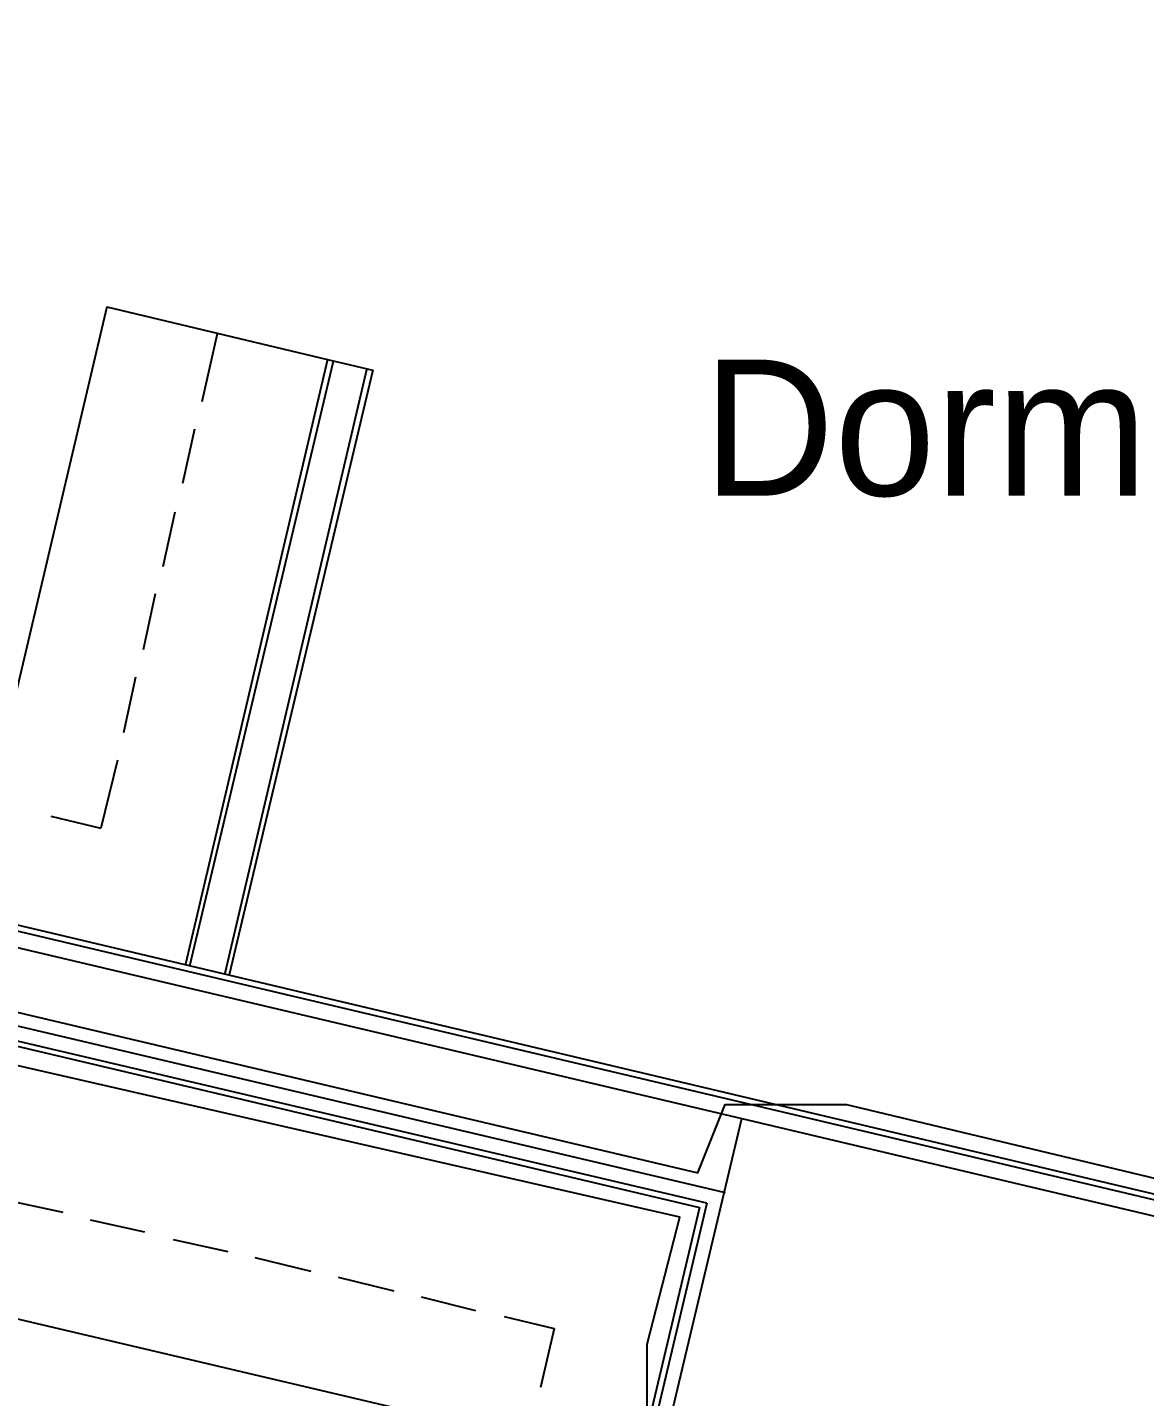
# Model space of a CAD drawing. Header units: feet. Extents: x -84 to 198, y -22 to 181.
# Drawn here: x 115.85 to 125.7, y 109.83 to 121.91 of the extents above; entities that cross this region are included whole.
import ezdxf
from ezdxf.enums import TextEntityAlignment as Align

# ---------------------------------------------------------------- set-up
doc = ezdxf.new("R2010")
doc.units = ezdxf.units.FT
for name, color, linetype in [('A-AREA-UNIDAD', 30, 'CONTINUOUS'), ('A-LINEA', 7, 'CONTINUOUS'), ('A-MURO-CONCRETO', 8, 'CONTINUOUS'), ('A-NOMBRE-ESPACIO', 2, 'CONTINUOUS')]:
    doc.layers.add(name, color=color, linetype=linetype)

msp = doc.modelspace()

# ---------------------------------------------------------------- linework, layer by layer
at = {"layer": 'A-AREA-UNIDAD'}
for points in [[(99.648, 122.6133), (99.648, 121.6533), (99.04, 121.1378), (98.4, 118.0444), (98.8, 117.4578), (99.552, 117.2978), (99.68, 116.8889), (104.96, 115.7333), (105.072, 115.4133), (106.432, 115.0933), (106.72, 116.0533), (107.68, 116.0533), (114.448, 114.4533), (114.608, 113.4933), (121.76, 111.8044), (122, 112.4089), (123.072, 112.4089), (131.392, 110.4178), (132.4, 110.3644), (132.448, 109.9733), (135.808, 109.2089)], [(135.92, 108.3733), (135.28, 105.7244), (134.272, 105.6889), (134.16, 106.0444), (121.52, 108.9778), (121.312, 109.3333), (121.312, 110.2933), (121.6, 111.4133), (114.608, 113.0133)]]:
    msp.add_lwpolyline(points, dxfattribs=at)
at = {"layer": 'A-LINEA'}
for p, q in [((116.5467, 119.4444), (115.7467, 116.0444)), ((116.5467, 119.4444), (118.4933, 118.9778)), ((117.52, 119.2044), (117.3867, 118.6044)), ((118.4933, 118.9778), (117.24, 113.6444)), ((118.4933, 118.9778), (117.24, 113.6444)), ((117.28, 113.6311), (118.5467, 118.9644)), ((118.4933, 118.9778), (118.8933, 118.8844)), ((118.84, 118.8978), (117.5867, 113.5644)), ((118.8933, 118.8844), (117.6267, 113.5511)), ((117.32, 118.3644), (117.2133, 117.8844)), ((117.1467, 117.6311), (117.04, 117.1511)), ((116.9733, 116.9111), (116.8667, 116.4178)), ((131.5333, 110.2044), (105.44, 116.3778)), ((105.5067, 116.4178), (131.5333, 110.2578)), ((116.8, 116.1778), (116.6933, 115.6844)), ((116.64, 115.4444), (116.4933, 114.8444)), ((116.0533, 114.9511), (116.4933, 114.8444)), ((114.5733, 114.0711), (122.1467, 112.2844)), ((114.4133, 113.4178), (122, 111.6311)), ((121.84, 111.5378), (114.52, 113.2578)), ((114.56, 113.2044), (121.7733, 111.4978)), ((115.6667, 111.5644), (116.16, 111.4578)), ((121.7733, 111.4978), (118.92, 99.4444)), ((121.84, 111.5378), (118.96, 99.3778)), ((116.4, 111.3911), (116.88, 111.2844)), ((117.1333, 111.2178), (117.6133, 111.1111)), ((117.8533, 111.0578), (118.3467, 110.9378)), ((114.0267, 110.9244), (119.2933, 109.6844)), ((118.5867, 110.8844), (119.08, 110.7644)), ((119.32, 110.7111), (119.8, 110.5911)), ((120.0533, 110.5378), (120.4933, 110.4311)), ((120.4933, 110.4311), (120.3733, 109.9111))]:
    msp.add_line(p, q, dxfattribs=at)
msp.add_lwpolyline([(121.4533, 109.3644), (122.1467, 112.2844), (135.96, 109.0178), (135.2667, 106.0978), (121.4533, 109.3644)], dxfattribs=at)
at = {"layer": 'A-MURO-CONCRETO'}
msp.add_lwpolyline([(122.1467, 112.2844), (134.4933, 109.3644), (121.4533, 109.3644), (122.1467, 112.2844), (122.1467, 112.2844)], dxfattribs=at)

# ---------------------------------------------------------------- texts
at = {"layer": 'A-NOMBRE-ESPACIO'}
msp.add_text('Dorm. principal', height=1.2, dxfattribs=at).set_placement((127.2, 117.7778), align=Align.CENTER)

doc.saveas('drawing.dxf')
